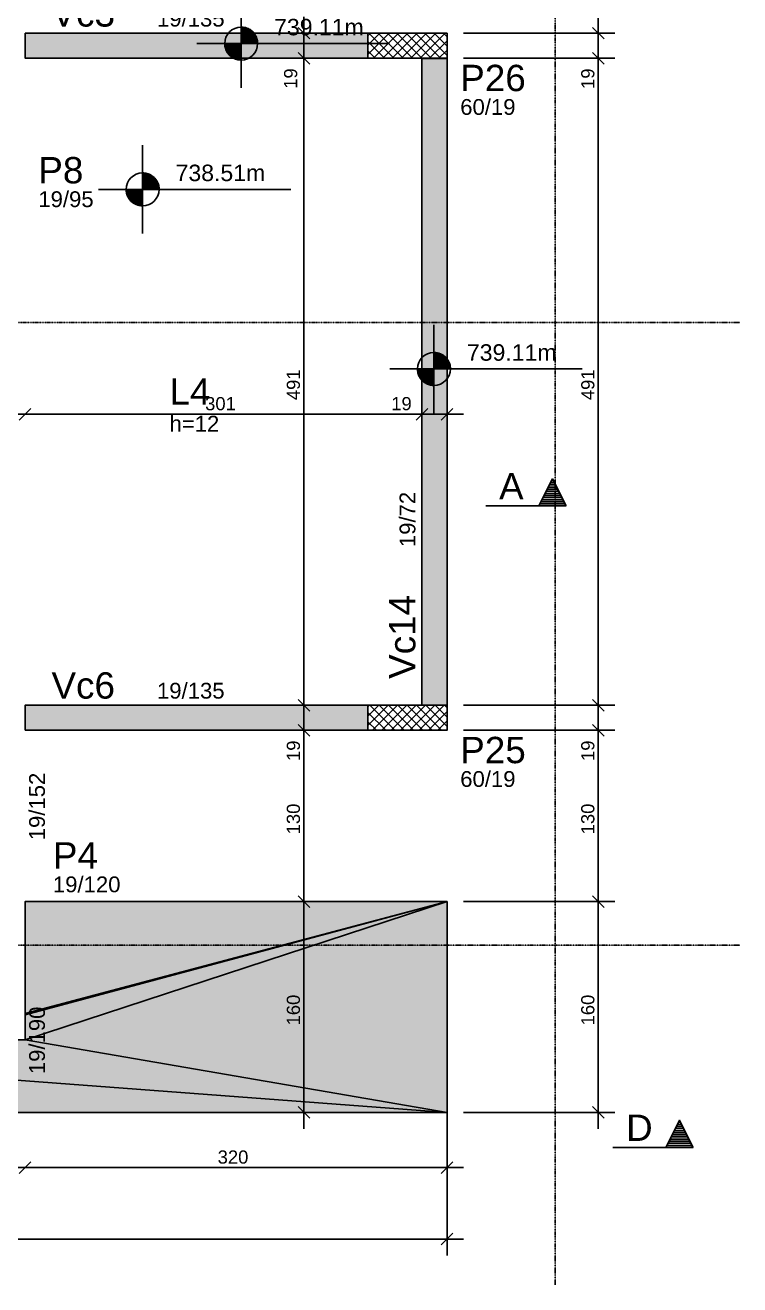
# Model space of a CAD drawing. Extents: x 37185 to 43130, y -8131 to -3926.
# Drawn here: x 38878 to 39420, y -6373 to -5417 of the extents above; entities that cross this region are included whole.
import ezdxf

# ---------------------------------------------------------------- set-up
doc = ezdxf.new("R2010")
doc.units = 0
doc.header["$MEASUREMENT"] = 0
doc.linetypes.add('ESTILO_TQS_0001', pattern=[1, 0.7, -0.3])
doc.linetypes.add('ESTILO_TQS_0004', pattern=[1.12, 0.5, -0.2, 0.01, -0.2, 0.01, -0.2])
for name, color, linetype in [('37', 4, 'CONTINUOUS'), ('40', 240, 'CONTINUOUS'), ('42', 3, 'CONTINUOUS'), ('43', 3, 'CONTINUOUS'), ('44', 3, 'CONTINUOUS'), ('45', 2, 'CONTINUOUS'), ('46', 2, 'CONTINUOUS'), ('47', 2, 'CONTINUOUS'), ('55', 12, 'CONTINUOUS'), ('58', 141, 'CONTINUOUS'), ('59', 183, 'CONTINUOUS'), ('68', 4, 'CONTINUOUS'), ('70', 160, 'CONTINUOUS'), ('75', 9, 'CONTINUOUS'), ('79', 12, 'CONTINUOUS'), ('80', 6, 'CONTINUOUS'), ('82', 252, 'CONTINUOUS')]:
    doc.layers.add(name, color=color, linetype=linetype)
doc.styles.add('TQS_ARIAL', font='arial.ttf')

msp = doc.modelspace()

# ---------------------------------------------------------------- linework, layer by layer
at = {"layer": '37', "linetype": 'Continuous'}
for points in [[(39137.48, -5422.79), (38877.48, -5422.79)], [(38877.48, -5441.79), (39137.48, -5441.79)], [(39197.48, -5932.79), (39197.48, -5441.79)], [(39137.48, -5932.79), (38877.48, -5932.79)], [(38877.48, -5951.79), (39137.48, -5951.79)]]:
    msp.add_lwpolyline(points, dxfattribs=at)
at = {"layer": '40', "linetype": 'Continuous'}
for p, q in [((39137.48, -5439), (39153.69, -5422.79)), ((39137.48, -5431.93), (39146.62, -5422.79)), ((39137.48, -5424.86), (39139.55, -5422.79)), ((39137.48, -5429.22), (39150.05, -5441.79)), ((39138.12, -5422.79), (39157.12, -5441.79)), ((39141.76, -5441.79), (39160.76, -5422.79)), ((39145.19, -5422.79), (39164.19, -5441.79)), ((39148.84, -5441.79), (39167.84, -5422.79)), ((39152.26, -5422.79), (39171.26, -5441.79)), ((39155.91, -5441.79), (39174.91, -5422.79)), ((39159.33, -5422.79), (39178.33, -5441.79)), ((39162.98, -5441.79), (39181.98, -5422.79)), ((39166.4, -5422.79), (39185.4, -5441.79)), ((39170.05, -5441.79), (39189.05, -5422.79)), ((39173.47, -5422.79), (39192.47, -5441.79)), ((39177.12, -5441.79), (39196.12, -5422.79)), ((39180.54, -5422.79), (39197.48, -5439.72)), ((39184.19, -5441.79), (39197.48, -5428.5)), ((39187.61, -5422.79), (39197.48, -5432.65)), ((39194.69, -5422.79), (39197.48, -5425.58)), ((39137.48, -5436.29), (39142.97, -5441.79)), ((39191.26, -5441.79), (39197.48, -5435.57)), ((39137.48, -5948.12), (39152.81, -5932.79)), ((39137.48, -5941.05), (39145.74, -5932.79)), ((39137.48, -5933.98), (39138.67, -5932.79)), ((39139, -5932.79), (39158, -5951.79)), ((39140.88, -5951.79), (39159.88, -5932.79)), ((39146.07, -5932.79), (39165.07, -5951.79)), ((39147.95, -5951.79), (39166.95, -5932.79)), ((39153.14, -5932.79), (39172.14, -5951.79)), ((39155.02, -5951.79), (39174.02, -5932.79)), ((39160.21, -5932.79), (39179.21, -5951.79)), ((39162.09, -5951.79), (39181.09, -5932.79)), ((39167.28, -5932.79), (39186.28, -5951.79)), ((39169.17, -5951.79), (39188.17, -5932.79)), ((39174.36, -5932.79), (39193.36, -5951.79)), ((39176.24, -5951.79), (39195.24, -5932.79)), ((39181.43, -5932.79), (39197.48, -5948.84)), ((39188.5, -5932.79), (39197.48, -5941.77)), ((39195.57, -5932.79), (39197.48, -5934.69)), ((39137.48, -5938.33), (39150.93, -5951.79)), ((39137.48, -5945.4), (39143.86, -5951.79)), ((39183.31, -5951.79), (39197.48, -5937.62)), ((39190.38, -5951.79), (39197.48, -5944.69))]:
    msp.add_line(p, q, dxfattribs=at)
for points in [[(39137.48, -5441.79), (39197.48, -5441.79), (39197.48, -5422.79), (39137.48, -5422.79), (39137.48, -5441.79)], [(39137.48, -5951.79), (39197.48, -5951.79), (39197.48, -5932.79), (39137.48, -5932.79), (39137.48, -5951.79)]]:
    msp.add_lwpolyline(points, dxfattribs=at)
at = {"layer": '55', "linetype": 'Continuous'}
for p, q in [((39041.33, -5430.67), (39041.33, -5397.11)), ((39041.33, -5418.17), (39041.33, -5443.17)), ((39041.33, -5418.77), (39045.16, -5418.77)), ((39041.33, -5419.57), (39047.07, -5419.57)), ((39041.33, -5420.36), (39048.4, -5420.36)), ((39041.33, -5421.15), (39049.44, -5421.15)), ((39041.33, -5421.94), (39050.28, -5421.94)), ((39041.33, -5422.74), (39050.99, -5422.74)), ((39041.33, -5423.53), (39051.6, -5423.53)), ((39041.33, -5424.32), (39052.1, -5424.32)), ((39041.33, -5425.12), (39052.53, -5425.12)), ((39041.33, -5425.91), (39052.89, -5425.91)), ((39041.33, -5426.7), (39053.19, -5426.7)), ((39041.33, -5427.49), (39053.42, -5427.49)), ((39041.33, -5428.29), (39053.6, -5428.29)), ((39041.33, -5429.08), (39053.73, -5429.08)), ((39041.33, -5430.67), (39007.77, -5430.67)), ((39028.83, -5430.67), (39053.83, -5430.67)), ((39041.33, -5431.46), (39028.83, -5431.46)), ((39041.33, -5432.25), (39028.93, -5432.25)), ((39041.33, -5433.04), (39029.06, -5433.04)), ((39041.33, -5433.84), (39029.24, -5433.84)), ((39041.33, -5434.63), (39029.48, -5434.63)), ((39041.33, -5435.42), (39029.77, -5435.42)), ((39041.33, -5436.22), (39030.13, -5436.22)), ((39041.33, -5437.01), (39030.56, -5437.01)), ((39041.33, -5437.8), (39031.07, -5437.8)), ((39041.33, -5438.59), (39031.67, -5438.59)), ((39041.33, -5429.87), (39053.81, -5429.87)), ((39041.33, -5430.67), (39153.83, -5430.67)), ((39041.33, -5430.67), (39041.33, -5464.22)), ((39041.33, -5439.39), (39032.38, -5439.39)), ((39041.33, -5440.18), (39033.22, -5440.18)), ((39041.33, -5440.97), (39034.26, -5440.97)), ((39041.33, -5441.77), (39035.58, -5441.77)), ((39041.33, -5442.56), (39037.48, -5442.56)), ((38966.6, -5541.33), (38966.6, -5507.77)), ((38966.6, -5528.83), (38966.6, -5553.83)), ((38966.6, -5529.44), (38970.44, -5529.44)), ((38966.6, -5530.23), (38972.34, -5530.23)), ((38966.6, -5531.03), (38973.67, -5531.03)), ((38966.6, -5531.82), (38974.71, -5531.82)), ((38966.6, -5532.61), (38975.55, -5532.61)), ((38966.6, -5533.4), (38976.26, -5533.4)), ((38966.6, -5534.2), (38976.87, -5534.2)), ((38966.6, -5541.33), (38933.04, -5541.33)), ((38954.1, -5541.33), (38979.1, -5541.33)), ((38966.6, -5542.13), (38954.1, -5542.13)), ((38966.6, -5542.92), (38954.2, -5542.92)), ((38966.6, -5543.71), (38954.33, -5543.71)), ((38966.6, -5534.99), (38977.37, -5534.99)), ((38966.6, -5535.78), (38977.8, -5535.78)), ((38966.6, -5536.58), (38978.16, -5536.58)), ((38966.6, -5537.37), (38978.46, -5537.37)), ((38966.6, -5538.16), (38978.69, -5538.16)), ((38966.6, -5538.95), (38978.87, -5538.95)), ((38966.6, -5539.75), (38979, -5539.75)), ((38966.6, -5540.54), (38979.08, -5540.54)), ((38966.6, -5541.33), (39079.1, -5541.33)), ((38966.6, -5541.33), (38966.6, -5574.89)), ((38966.6, -5544.5), (38954.51, -5544.5)), ((38966.6, -5545.3), (38954.75, -5545.3)), ((38966.6, -5546.09), (38955.04, -5546.09)), ((38966.6, -5546.88), (38955.4, -5546.88)), ((38966.6, -5547.68), (38955.83, -5547.68)), ((38966.6, -5548.47), (38956.34, -5548.47)), ((38966.6, -5549.26), (38956.94, -5549.26)), ((38966.6, -5550.05), (38957.65, -5550.05)), ((38966.6, -5550.85), (38958.5, -5550.85)), ((38966.6, -5551.64), (38959.53, -5551.64)), ((38966.6, -5552.43), (38960.85, -5552.43)), ((38966.6, -5553.23), (38962.75, -5553.23)), ((39187.56, -5677.62), (39187.56, -5644.07)), ((39187.56, -5665.12), (39187.56, -5690.12)), ((39187.56, -5665.73), (39191.4, -5665.73)), ((39187.56, -5666.52), (39193.3, -5666.52)), ((39187.56, -5667.32), (39194.63, -5667.32)), ((39187.56, -5668.11), (39195.67, -5668.11)), ((39187.56, -5677.62), (39154, -5677.62)), ((39175.06, -5677.62), (39200.06, -5677.62)), ((39187.56, -5668.9), (39196.51, -5668.9)), ((39187.56, -5669.7), (39197.22, -5669.7)), ((39187.56, -5670.49), (39197.83, -5670.49)), ((39187.56, -5671.28), (39198.33, -5671.28)), ((39187.56, -5672.07), (39198.76, -5672.07)), ((39187.56, -5672.87), (39199.12, -5672.87)), ((39187.56, -5673.66), (39199.42, -5673.66)), ((39187.56, -5674.45), (39199.65, -5674.45)), ((39187.56, -5675.25), (39199.83, -5675.25)), ((39187.56, -5676.04), (39199.96, -5676.04)), ((39187.56, -5676.83), (39200.04, -5676.83)), ((39187.56, -5677.62), (39300.06, -5677.62)), ((39187.56, -5677.62), (39187.56, -5711.18)), ((39187.56, -5678.42), (39175.06, -5678.42)), ((39187.56, -5679.21), (39175.16, -5679.21)), ((39187.56, -5680), (39175.29, -5680)), ((39187.56, -5680.8), (39175.47, -5680.8)), ((39187.56, -5681.59), (39175.71, -5681.59)), ((39187.56, -5682.38), (39176, -5682.38)), ((39187.56, -5683.17), (39176.36, -5683.17)), ((39187.56, -5683.97), (39176.79, -5683.97)), ((39187.56, -5684.76), (39177.3, -5684.76)), ((39187.56, -5685.55), (39177.9, -5685.55)), ((39187.56, -5686.35), (39178.61, -5686.35)), ((39187.56, -5687.14), (39179.46, -5687.14)), ((39187.56, -5687.93), (39180.49, -5687.93)), ((39187.56, -5688.72), (39181.81, -5688.72)), ((39187.56, -5689.52), (39183.71, -5689.52))]:
    msp.add_line(p, q, dxfattribs=at)
for centre in [(39041.33, -5430.67), (38966.6, -5541.33), (39187.56, -5677.62)]:
    msp.add_circle(centre, 12.5, dxfattribs=at)
at = {"layer": '58', "linetype": 'Continuous'}
for points in [[(38877.58, -5422.79), (38877.58, -5441.79), (39137.38, -5441.79), (39137.38, -5422.79), (38877.58, -5422.79)], [(39178.48, -5932.69), (39197.48, -5932.69), (39197.48, -5441.89), (39178.48, -5441.89), (39178.48, -5932.69)], [(38877.48, -5951.79), (39137.38, -5951.79), (39137.38, -5932.79), (38877.48, -5932.79), (38877.48, -5951.79)]]:
    msp.add_lwpolyline(points, dxfattribs=at)
for points in [[(38877.58, -5422.79), (38877.58, -5441.79), (39137.38, -5441.79)], [(38877.58, -5422.79), (39137.38, -5441.79), (39137.38, -5422.79)], [(38877.58, -5422.79), (39137.38, -5422.79), (38877.58, -5422.79)], [(39178.48, -5932.69), (39197.48, -5932.69), (39197.48, -5441.89)], [(39178.48, -5932.69), (39197.48, -5441.89), (39178.48, -5441.89)], [(39178.48, -5932.69), (39178.48, -5441.89), (39178.48, -5932.69)], [(38877.48, -5951.79), (39137.38, -5951.79), (39137.38, -5932.79)], [(38877.48, -5951.79), (39137.38, -5932.79), (38877.48, -5932.79)]]:
    msp.add_solid(points, dxfattribs=at)
at = {"layer": '59', "linetype": 'Continuous'}
for points in [[(38877.48, -6166.78), (38877.48, -6167.79), (39197.48, -6081.79), (38877.48, -6166.78)], [(38877.48, -6167.79), (38877.48, -6186.79), (39197.48, -6081.79), (38877.48, -6167.79)], [(39197.48, -6081.79), (38877.48, -6186.79), (39197.48, -6241.79), (39197.48, -6081.79)], [(39197.48, -6081.79), (38877.48, -6081.79), (38877.48, -6166.78), (39197.48, -6081.79)], [(39197.48, -6241.79), (38463.48, -6186.79), (37827.48, -6241.79), (39197.48, -6241.79)], [(38877.48, -6186.79), (38463.48, -6186.79), (39197.48, -6241.79), (38877.48, -6186.79)]]:
    msp.add_lwpolyline(points, dxfattribs=at)
for points in [[(38877.48, -6166.78), (38877.48, -6167.79), (39197.48, -6081.79)], [(38877.48, -6166.78), (39197.48, -6081.79), (38877.48, -6166.78)], [(38877.48, -6167.79), (38877.48, -6186.79), (39197.48, -6081.79)], [(38877.48, -6167.79), (39197.48, -6081.79), (38877.48, -6167.79)], [(39197.48, -6081.79), (38877.48, -6186.79), (39197.48, -6241.79)], [(39197.48, -6081.79), (38877.48, -6081.79), (38877.48, -6166.78)], [(39197.48, -6081.79), (38877.48, -6166.78), (39197.48, -6081.79)], [(39197.48, -6081.79), (39197.48, -6241.79), (39197.48, -6081.79)], [(39197.48, -6241.79), (38463.48, -6186.79), (37827.48, -6241.79)], [(38877.48, -6186.79), (38463.48, -6186.79), (39197.48, -6241.79)], [(38877.48, -6186.79), (39197.48, -6241.79), (38877.48, -6186.79)], [(39197.48, -6241.79), (37827.48, -6241.79), (39197.48, -6241.79)]]:
    msp.add_solid(points, dxfattribs=at)
at = {"layer": '68', "linetype": 'ESTILO_TQS_0001'}
msp.add_lwpolyline([(39178.48, -5441.79), (39178.48, -5932.79)], dxfattribs=at)
at = {"layer": '70', "linetype": 'ESTILO_TQS_0004'}
for p, q in [((39279.48, -4973.25), (39279.48, -6372.63)), ((37670.74, -5642.29), (39419.52, -5642.29)), ((37670.74, -6114.79), (39419.52, -6114.79))]:
    msp.add_line(p, q, dxfattribs=at)
at = {"layer": '75', "linetype": 'Continuous'}
for p, q in [((39088.92, -5454.29), (39088.92, -5410.29)), ((39312.22, -5454.29), (39312.22, -5410.29)), ((39093.34, -5427.2), (39084.5, -5418.37)), ((39316.64, -5427.2), (39307.8, -5418.37)), ((39124.98, -5422.79), (39076.42, -5422.79)), ((39088.92, -5945.29), (39088.92, -5429.29)), ((39137.48, -5422.79), (39137.48, -5422.79)), ((39137.48, -5422.79), (39137.48, -5422.79)), ((39137.48, -5422.79), (39137.48, -5422.79)), ((39197.48, -5422.79), (39197.48, -5422.79)), ((39197.48, -5422.79), (39197.48, -5422.79)), ((39209.98, -5422.79), (39324.72, -5422.79)), ((39312.22, -5945.29), (39312.22, -5429.29)), ((39093.34, -5446.2), (39084.5, -5437.37)), ((39093.34, -5446.2), (39084.5, -5437.37)), ((39316.64, -5446.2), (39307.8, -5437.37)), ((39316.64, -5446.2), (39307.8, -5437.37)), ((39124.98, -5441.79), (39076.42, -5441.79)), ((39124.98, -5441.79), (39076.42, -5441.79)), ((39137.48, -5441.79), (39137.48, -5441.79)), ((39137.48, -5441.79), (39137.48, -5441.79)), ((39197.48, -5441.79), (39197.48, -5441.79)), ((39197.48, -5441.79), (39197.48, -5441.79)), ((39209.98, -5441.79), (39324.72, -5441.79)), ((39209.98, -5441.79), (39324.72, -5441.79)), ((39178.48, -5705.61), (39178.48, -5705.61)), ((39178.48, -5705.61), (39178.48, -5705.61)), ((39197.48, -5705.61), (39197.48, -5705.61)), ((38845.98, -5711.93), (38889.98, -5711.93)), ((38864.98, -5711.93), (39190.98, -5711.93)), ((38873.06, -5716.35), (38881.9, -5707.51)), ((38873.06, -5716.35), (38881.9, -5707.51)), ((39165.98, -5711.93), (39209.98, -5711.93)), ((39174.06, -5716.35), (39182.9, -5707.51)), ((39174.06, -5716.35), (39182.9, -5707.51)), ((39193.06, -5716.35), (39201.9, -5707.51)), ((39178.48, -5718.11), (39178.48, -5724.43)), ((39178.48, -5718.11), (39178.48, -5724.43)), ((39197.48, -5718.11), (39197.48, -5724.43)), ((39277.36, -5760.87), (39267.04, -5781.53)), ((39277.36, -5761.07), (39267.13, -5781.53)), ((39278.06, -5762.47), (39276.66, -5762.47)), ((39287.73, -5781.61), (39277.36, -5760.87)), ((39287.59, -5781.53), (39277.36, -5761.07)), ((39282.85, -5772.04), (39271.88, -5772.04)), ((39282.06, -5770.45), (39272.67, -5770.45)), ((39281.25, -5768.85), (39273.47, -5768.85)), ((39280.46, -5767.25), (39274.27, -5767.25)), ((39279.66, -5765.66), (39275.07, -5765.66)), ((39278.86, -5764.06), (39275.86, -5764.06)), ((39287.59, -5781.53), (39226.94, -5781.53)), ((39226.94, -5781.61), (39287.73, -5781.61)), ((39286.84, -5780.02), (39267.89, -5780.02)), ((39286.04, -5778.42), (39268.68, -5778.42)), ((39285.24, -5776.83), (39269.48, -5776.83)), ((39284.44, -5775.23), (39270.28, -5775.23)), ((39283.65, -5773.64), (39271.08, -5773.64)), ((39088.92, -5920.29), (39088.92, -5964.29)), ((39312.22, -5964.29), (39312.22, -5920.29)), ((39124.98, -5932.79), (39076.42, -5932.79)), ((39093.34, -5937.2), (39084.5, -5928.37)), ((39084.5, -5928.37), (39093.34, -5937.2)), ((39088.92, -5932.79), (39088.92, -5932.79)), ((39137.48, -5932.79), (39137.48, -5932.79)), ((39197.48, -5932.79), (39197.48, -5932.79)), ((39197.48, -5932.79), (39197.48, -5932.79)), ((39209.98, -5932.79), (39324.72, -5932.79)), ((39209.98, -5932.79), (39324.72, -5932.79)), ((39316.64, -5937.2), (39307.8, -5928.37)), ((39316.64, -5937.2), (39307.8, -5928.37)), ((39088.92, -5939.29), (39088.92, -6094.29)), ((39312.22, -6094.29), (39312.22, -5939.29)), ((39084.5, -5947.37), (39093.34, -5956.2)), ((39084.5, -5947.37), (39093.34, -5956.2)), ((39088.92, -5951.79), (39088.92, -5951.79)), ((39088.92, -5951.79), (39088.92, -5951.79)), ((39197.48, -5951.79), (39197.48, -5951.79)), ((39197.48, -5951.79), (39197.48, -5951.79)), ((39209.98, -5951.79), (39324.72, -5951.79)), ((39209.98, -5951.79), (39324.72, -5951.79)), ((39316.64, -5956.2), (39307.8, -5947.37)), ((39316.64, -5956.2), (39307.8, -5947.37)), ((39088.92, -6069.29), (39088.92, -6254.29)), ((39312.22, -6254.29), (39312.22, -6069.29)), ((39084.5, -6077.37), (39093.34, -6086.2)), ((39084.5, -6077.37), (39093.34, -6086.2)), ((39316.64, -6086.2), (39307.8, -6077.37)), ((39316.64, -6086.2), (39307.8, -6077.37)), ((39088.92, -6081.79), (39088.92, -6081.79)), ((39088.92, -6081.79), (39088.92, -6081.79)), ((39197.48, -6081.79), (39197.48, -6081.79)), ((39197.48, -6081.79), (39197.48, -6081.79)), ((39209.98, -6081.79), (39324.72, -6081.79)), ((39209.98, -6081.79), (39324.72, -6081.79)), ((39197.48, -6166.78), (39197.48, -6166.78)), ((39197.48, -6179.28), (39197.48, -6296.18)), ((39084.5, -6237.37), (39093.34, -6246.2)), ((39088.92, -6241.79), (39088.92, -6241.79)), ((39197.48, -6241.79), (39197.48, -6241.79)), ((39197.48, -6241.79), (39197.48, -6241.79)), ((39209.98, -6241.79), (39324.72, -6241.79)), ((39316.64, -6246.2), (39307.8, -6237.37)), ((39373.69, -6247.7), (39363.36, -6268.35)), ((39373.69, -6247.89), (39363.46, -6268.35)), ((39375.19, -6250.89), (39372.19, -6250.89)), ((39374.39, -6249.29), (39372.99, -6249.29)), ((39384.06, -6268.44), (39373.69, -6247.7)), ((39383.92, -6268.35), (39373.69, -6247.89)), ((39197.48, -6254.29), (39197.48, -6350.47)), ((39379.98, -6260.46), (39367.41, -6260.46)), ((39379.18, -6258.87), (39368.2, -6258.87)), ((39378.38, -6257.28), (39369, -6257.27)), ((39377.58, -6255.67), (39369.8, -6255.67)), ((39376.78, -6254.08), (39370.6, -6254.08)), ((39375.99, -6252.48), (39371.4, -6252.48)), ((39383.92, -6268.35), (39323.26, -6268.35)), ((39323.26, -6268.44), (39384.06, -6268.44)), ((39383.17, -6266.84), (39364.22, -6266.84)), ((39382.37, -6265.25), (39365.01, -6265.25)), ((39381.57, -6263.65), (39365.81, -6263.65)), ((39380.77, -6262.06), (39366.61, -6262.06)), ((38873.06, -6288.1), (38881.9, -6279.26)), ((38873.06, -6288.1), (38881.9, -6279.26)), ((39193.06, -6288.1), (39201.9, -6279.26)), ((38845.98, -6283.68), (38889.98, -6283.68)), ((38864.98, -6283.68), (39209.98, -6283.68)), ((39193.06, -6342.39), (39201.9, -6333.55)), ((37814.98, -6337.97), (39209.98, -6337.97))]:
    msp.add_line(p, q, dxfattribs=at)
at = {"layer": '79', "linetype": 'Continuous'}
for points in [[(39041.33, -5418.17), (39041.33, -5430.67), (39053.83, -5430.67), (39053.82, -5430.21), (39053.77, -5429.42), (39053.67, -5428.63), (39053.5, -5427.81), (39053.31, -5427.08), (39053.03, -5426.25), (39052.69, -5425.45), (39052.31, -5424.69), (39051.84, -5423.89), (39051.26, -5423.07), (39050.56, -5422.24), (39049.97, -5421.63), (39049.18, -5420.93), (39048.64, -5420.52), (39048.05, -5420.13), (39047.34, -5419.71), (39046.64, -5419.35), (39045.56, -5418.9), (39044.57, -5418.59), (39043.78, -5418.41), (39042.81, -5418.25), (39042.03, -5418.19), (39041.33, -5418.17)], [(39041.33, -5443.17), (39041.33, -5430.67), (39028.83, -5430.67), (39028.84, -5431.12), (39028.89, -5431.91), (39029, -5432.7), (39029.16, -5433.52), (39029.36, -5434.26), (39029.64, -5435.08), (39029.97, -5435.88), (39030.35, -5436.64), (39030.83, -5437.44), (39031.4, -5438.26), (39032.1, -5439.1), (39032.7, -5439.7), (39033.49, -5440.4), (39034.03, -5440.81), (39034.61, -5441.21), (39035.32, -5441.62), (39036.02, -5441.98), (39037.11, -5442.43), (39038.1, -5442.74), (39038.89, -5442.92), (39039.85, -5443.08), (39040.63, -5443.15), (39041.33, -5443.17)], [(38966.6, -5528.83), (38966.6, -5541.33), (38979.1, -5541.33), (38979.09, -5540.88), (38979.04, -5540.09), (38978.94, -5539.3), (38978.77, -5538.48), (38978.58, -5537.74), (38978.3, -5536.92), (38977.96, -5536.12), (38977.58, -5535.36), (38977.11, -5534.56), (38976.53, -5533.74), (38975.83, -5532.9), (38975.24, -5532.3), (38974.45, -5531.6), (38973.91, -5531.19), (38973.32, -5530.79), (38972.62, -5530.37), (38971.91, -5530.02), (38970.83, -5529.57), (38969.84, -5529.26), (38969.05, -5529.07), (38968.08, -5528.92), (38967.3, -5528.85), (38966.6, -5528.83)], [(38966.6, -5553.83), (38966.6, -5541.33), (38954.1, -5541.33), (38954.11, -5541.79), (38954.16, -5542.58), (38954.27, -5543.37), (38954.43, -5544.19), (38954.63, -5544.92), (38954.91, -5545.75), (38955.24, -5546.55), (38955.62, -5547.31), (38956.1, -5548.11), (38956.67, -5548.93), (38957.37, -5549.76), (38957.97, -5550.37), (38958.76, -5551.06), (38959.3, -5551.48), (38959.88, -5551.87), (38960.59, -5552.29), (38961.3, -5552.65), (38962.38, -5553.1), (38963.37, -5553.41), (38964.16, -5553.59), (38965.12, -5553.75), (38965.9, -5553.81), (38966.6, -5553.83)], [(39187.56, -5665.12), (39187.56, -5677.62), (39200.06, -5677.62), (39200.05, -5677.17), (39200, -5676.38), (39199.9, -5675.59), (39199.73, -5674.77), (39199.54, -5674.03), (39199.26, -5673.21), (39198.92, -5672.41), (39198.54, -5671.65), (39198.07, -5670.85), (39197.49, -5670.03), (39196.79, -5669.19), (39196.2, -5668.59), (39195.41, -5667.89), (39194.87, -5667.48), (39194.28, -5667.08), (39193.58, -5666.67), (39192.87, -5666.31), (39191.79, -5665.86), (39190.8, -5665.55), (39190.01, -5665.37), (39189.04, -5665.21), (39188.26, -5665.14), (39187.56, -5665.12)], [(39187.56, -5690.12), (39187.56, -5677.62), (39175.06, -5677.62), (39175.07, -5678.08), (39175.13, -5678.87), (39175.23, -5679.66), (39175.39, -5680.48), (39175.59, -5681.21), (39175.87, -5682.04), (39176.2, -5682.84), (39176.58, -5683.6), (39177.06, -5684.4), (39177.63, -5685.22), (39178.33, -5686.05), (39178.93, -5686.66), (39179.72, -5687.36), (39180.26, -5687.77), (39180.84, -5688.16), (39181.55, -5688.58), (39182.26, -5688.94), (39183.34, -5689.39), (39184.33, -5689.7), (39185.12, -5689.88), (39186.08, -5690.04), (39186.86, -5690.1), (39187.56, -5690.12)], [(39287.59, -5781.53), (39277.36, -5761.07), (39267.13, -5781.53), (39287.59, -5781.53)], [(39383.92, -6268.35), (39373.69, -6247.89), (39363.46, -6268.35), (39383.92, -6268.35)]]:
    msp.add_lwpolyline(points, dxfattribs=at)
at = {"layer": '80', "linetype": 'Continuous'}
for p, q in [((39197.48, -6081.79), (38877.48, -6081.79)), ((39197.48, -6241.79), (39197.48, -6081.79)), ((37827.48, -6241.79), (39197.48, -6241.79))]:
    msp.add_line(p, q, dxfattribs=at)
at = {"layer": '82', "linetype": 'Continuous'}
for p, q in [((39167.48, -5432.29), (39167.48, -5432.29)), ((39167.48, -5942.29), (39167.48, -5942.29))]:
    msp.add_line(p, q, dxfattribs=at)

# ---------------------------------------------------------------- texts
at = {"layer": '42', "linetype": 'Continuous', "style": 'TQS_ARIAL'}
for s, p in [('Vc3', (38897.48, -5417.79)), ('Vc6', (38897.48, -5927.79))]:
    msp.add_text(s, height=20, dxfattribs=at).set_placement(p)
msp.add_text('Vc14', height=20, rotation=90, dxfattribs=at).set_placement((39173.48, -5912.79))
at = {"layer": '43', "linetype": 'Continuous', "style": 'TQS_ARIAL'}
for s, p in [('P26', (39207.48, -5466.79)), ('P8', (38887.48, -5536.79)), ('P25', (39207.48, -5976.79)), ('P4', (38898.53, -6056.75))]:
    msp.add_text(s, height=20, dxfattribs=at).set_placement(p)
at = {"layer": '44', "linetype": 'Continuous', "style": 'TQS_ARIAL'}
msp.add_text('L4', height=20, dxfattribs=at).set_placement((38986.96, -5704.74))
at = {"layer": '45', "linetype": 'Continuous', "style": 'TQS_ARIAL'}
for p in [(38977.48, -5417.79), (38977.48, -5927.79)]:
    msp.add_text('19/135', height=12, dxfattribs=at).set_placement(p)
for s, p in [('19/72', (39173.48, -5812.79)), ('19/152', (38892.48, -6035.28)), ('19/190', (38892.48, -6212.78))]:
    msp.add_text(s, height=12, rotation=90, dxfattribs=at).set_placement(p)
at = {"layer": '46', "linetype": 'Continuous', "style": 'TQS_ARIAL'}
for s, p in [('60/19', (39207.48, -5484.79)), ('19/95', (38887.48, -5554.79)), ('60/19', (39207.48, -5994.79)), ('19/120', (38898.53, -6074.75))]:
    msp.add_text(s, height=12, dxfattribs=at).set_placement(p)
at = {"layer": '47', "linetype": 'Continuous', "style": 'TQS_ARIAL'}
msp.add_text('h=12', height=12, dxfattribs=at).set_placement((38986.96, -5725.14))
at = {"layer": '55', "linetype": 'Continuous', "style": 'TQS_ARIAL'}
for s, p in [('739.11m', (39066.33, -5424.42)), ('738.51m', (38991.6, -5535.08)), ('739.11m', (39212.56, -5671.37))]:
    msp.add_text(s, height=12.5, dxfattribs=at).set_placement(p)
at = {"layer": '75', "linetype": 'Continuous', "style": 'TQS_ARIAL'}
for s, p in [('19', (39083.85, -5465)), ('19', (39309.22, -5465.12)), ('491', (39085.92, -5701.29)), ('491', (39309.22, -5701.29)), ('19', (39085.92, -5975.12)), ('19', (39309.22, -5975.12)), ('130', (39085.92, -6030.79)), ('130', (39309.22, -6030.79)), ('160', (39085.92, -6175.79)), ('160', (39309.22, -6175.79))]:
    msp.add_text(s, height=10, rotation=90, dxfattribs=at).set_placement(p)
for s, height, p in [('301', 10, (39013.98, -5708.93)), ('19', 10, (39155.14, -5708.93)), ('A', 20, (39236.94, -5776.61)), ('D', 20, (39333.26, -6263.44)), ('320', 10, (39023.48, -6280.68))]:
    msp.add_text(s, height=height, dxfattribs=at).set_placement(p)

doc.saveas('drawing.dxf')
